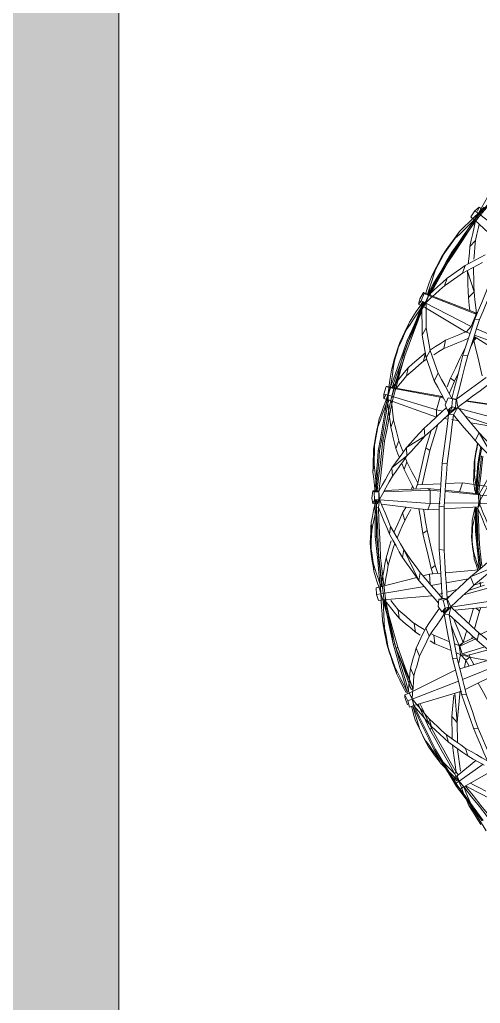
# Model space of a CAD drawing. Header units: inches. Extents: x -1427 to 2274, y -2183 to 260.
# Drawn here: x 152.44 to 160.36, y -1829.61 to -1812.71 of the extents above; entities that cross this region are included whole.
import ezdxf

# ---------------------------------------------------------------- set-up
doc = ezdxf.new("R2010")
doc.units = ezdxf.units.IN
doc.header["$MEASUREMENT"] = 0
for name, color, linetype, lineweight in [('A-CLNG', 13, 'Continuous', 9), ('A-CLNG-PATT', 13, 'Continuous', 9), ('E-LITE-EQPM', 33, 'Continuous', 9), ('G-IMPT', 8, 'Continuous', 9)]:
    doc.layers.add(name, color=color, linetype=linetype, lineweight=lineweight)

# ---------------------------------------------------------------- blocks, each defined once
blk = doc.blocks.new('Raimond Sphere Small - Moooi_Raimond_43-V5-Reflected Ceiling Plan')
at = {"layer": 'G-IMPT'}
for p, q in [((-6.617, 5.122), (-6.707, 5.019)), ((-6.939, 4.644), (-6.859, 4.742)), ((-6.859, 4.742), (-6.797, 4.701)), ((-6.973, 4.554), (-6.939, 4.644)), ((-6.973, 4.554), (-6.914, 4.597)), ((-6.952, 4.471), (-6.887, 4.598)), ((-6.875, 4.601), (-6.939, 4.644)), ((-6.917, 4.695), (-6.899, 4.688)), ((-6.875, 4.601), (-6.909, 4.511)), ((-6.796, 4.703), (-6.887, 4.598)), ((-6.875, 4.601), (-6.795, 4.7)), ((-6.463, 4.314), (-6.875, 4.601)), ((-6.795, 4.7), (-6.357, 4.457)), ((-6.914, 4.515), (-6.973, 4.554)), ((-6.952, 4.471), (-6.927, 4.449)), ((-6.927, 4.449), (-6.884, 4.498)), ((-6.586, 4.25), (-6.909, 4.511)), ((-7.255, 4.176), (-7.19, 4.301)), ((-7.301, 4.066), (-7.281, 4.06)), ((-6.764, 4.041), (-6.726, 4.17)), ((-7.468, 3.886), (-7.402, 4.013)), ((-7.096, 3.804), (-7.058, 3.934)), ((-7.468, 3.886), (-7.558, 3.696)), ((-7.622, 3.569), (-7.558, 3.696)), ((-7.351, 3.662), (-7.388, 3.535)), ((-7.377, 3.717), (-7.352, 3.695)), ((-6.999, 3.49), (-6.907, 3.595)), ((-6.946, 3.091), (-6.907, 3.595)), ((-6.63, 3.692), (-6.546, 3.699)), ((-7.81, 3.161), (-7.76, 3.291)), ((-7.806, 3.121), (-7.753, 3.225)), ((-7.725, 3.33), (-7.753, 3.225)), ((-7.753, 3.225), (-7.681, 3.196)), ((-7.725, 3.33), (-7.652, 3.301)), ((-7.646, 3.317), (-7.681, 3.196)), ((-7.652, 3.301), (-7.681, 3.196)), ((-7.652, 3.301), (-6.83, 3.056)), ((-7.81, 3.161), (-7.806, 3.121)), ((-7.734, 3.092), (-7.806, 3.121)), ((-7.772, 3.056), (-7.759, 3.102)), ((-7.745, 3.055), (-7.772, 3.056)), ((-7.745, 3.055), (-7.683, 3.187)), ((-7.734, 3.092), (-7.681, 3.196)), ((-6.943, 2.697), (-7.734, 3.092)), ((-7.681, 3.196), (-6.888, 2.886)), ((-6.854, 3.057), (-6.862, 3.105)), ((-6.831, 3.11), (-6.746, 3.118)), ((-7.67, 3.009), (-7.954, 2.323)), ((-7.67, 3.009), (-7.696, 3.03)), ((-6.022, 2.655), (-6.769, 3.031)), ((-7.981, 2.639), (-7.944, 2.767)), ((-7.712, 2.662), (-7.652, 2.796)), ((-6.102, 2.57), (-6.814, 2.856)), ((-6.877, 2.571), (-6.851, 2.427)), ((-6.217, 2.48), (-6.865, 2.674)), ((-6.759, 2.526), (-6.78, 2.649)), ((-6.704, 2.626), (-6.759, 2.526)), ((-6.688, 2.475), (-6.619, 2.6)), ((-8.116, 2.251), (-8.078, 2.38)), ((-7.614, 2.318), (-7.553, 2.455)), ((-6.989, 2.49), (-6.906, 2.497)), ((-6.851, 2.427), (-6.925, 2.396)), ((-6.875, 2.275), (-6.851, 2.427)), ((-6.821, 2.416), (-6.864, 2.284)), ((-6.851, 2.427), (-6.759, 2.526)), ((-6.851, 2.427), (-6.688, 2.475)), ((-6.739, 2.442), (-6.821, 2.416)), ((-6.821, 2.416), (-6.435, 2.295)), ((-6.688, 2.475), (-6.759, 2.526)), ((-6.375, 2.346), (-6.739, 2.442)), ((-6.694, 2.43), (-6.688, 2.475)), ((-8.133, 1.514), (-8.009, 2.244)), ((-7.981, 2.248), (-8.009, 2.244)), ((-7.929, 2.303), (-7.954, 2.323)), ((-7.29, 2.245), (-7.374, 2.195)), ((-7.311, 2.098), (-7.29, 2.245)), ((-6.953, 2.244), (-6.875, 2.275)), ((-6.875, 2.275), (-6.804, 2.224)), ((-6.864, 2.284), (-6.808, 2.229)), ((-6.864, 2.284), (-6.577, 2.151)), ((-6.808, 2.229), (-6.618, 2.135)), ((-7.645, 1.894), (-7.626, 2.043)), ((-7.542, 2.093), (-7.626, 2.043)), ((-7.449, 1.975), (-7.39, 2.111)), ((-7.36, 2.068), (-7.311, 2.098)), ((-6.646, 2.11), (-6.659, 2.156)), ((-6.534, 2.055), (-6.565, 2.184)), ((-6.522, 2.088), (-6.131, 1.895)), ((-8.192, 1.847), (-8.155, 1.975)), ((-7.922, 1.659), (-7.904, 1.805)), ((-7.17, 1.695), (-7.236, 1.601)), ((-7.104, 1.681), (-7.17, 1.695)), ((-7.17, 1.695), (-7.117, 1.63)), ((-7.155, 1.676), (-7.13, 1.736)), ((-7.14, 1.657), (-7.13, 1.736)), ((-7.13, 1.736), (-7.045, 1.744)), ((-7.02, 1.612), (-7.13, 1.736)), ((-7.11, 1.629), (-7.13, 1.736)), ((-7.018, 1.61), (-7.045, 1.744)), ((-7.236, 1.601), (-7.224, 1.477)), ((-7.117, 1.63), (-7.151, 1.496)), ((-7.051, 1.617), (-7.117, 1.63)), ((-7.104, 1.681), (-7.051, 1.617)), ((-7.051, 1.617), (-7.084, 1.482)), ((-7.018, 1.61), (-7.08, 1.469)), ((-7.018, 1.612), (-6.26, 1.497)), ((-6.349, 1.606), (-6.956, 1.667)), ((-6.58, 1.629), (-6.522, 1.685)), ((-6.5, 1.621), (-6.522, 1.685)), ((-8.301, 1.281), (-8.294, 1.397)), ((-8.261, 1.501), (-8.294, 1.397)), ((-8.294, 1.397), (-8.217, 1.384)), ((-8.261, 1.501), (-8.185, 1.488)), ((-8.232, 1.23), (-8.22, 1.376)), ((-8.224, 1.267), (-8.217, 1.384)), ((-8.218, 1.384), (-8.182, 1.506)), ((-8.185, 1.488), (-8.217, 1.384)), ((-8.217, 1.384), (-7.472, 1.26)), ((-8.185, 1.488), (-7.338, 1.42)), ((-8.182, 1.506), (-8.155, 1.492)), ((-8.163, 1.508), (-8.133, 1.514)), ((-7.151, 1.496), (-7.224, 1.477)), ((-7.224, 1.477), (-7.158, 1.464)), ((-7.152, 1.375), (-7.223, 1.394)), ((-7.08, 1.469), (-7.164, 1.462)), ((-7.084, 1.482), (-7.158, 1.464)), ((-7.151, 1.496), (-7.084, 1.482)), ((-6.911, 1.311), (-7.087, 1.358)), ((-7.082, 1.44), (-7.032, 1.425)), ((-6.798, 1.403), (-6.316, 1.27)), ((-8.224, 1.267), (-8.301, 1.281)), ((-8.232, 1.23), (-8.21, 1.216)), ((-7.601, 1.104), (-8.224, 1.267)), ((-8.21, 1.216), (-8.213, 1.267)), ((-8.21, 1.216), (-8.205, 1.267)), ((-8.21, 1.216), (-8.2, 1.267)), ((-8.21, 1.216), (-8.195, 1.267)), ((-7.37, 1.222), (-7.381, 1.046)), ((-7.174, 1.208), (-7.354, 1.24)), ((-6.714, 1.127), (-7.097, 1.195)), ((-6.716, 1.326), (-6.439, 1.239)), ((-6.622, 1.238), (-6.681, 1.096)), ((-6.463, 1.192), (-6.628, 1.236)), ((-6.508, 1.261), (-6.512, 1.185)), ((-7.827, 0.626), (-7.564, 1.156)), ((-7.543, 1.021), (-7.564, 1.156)), ((-7.381, 1.046), (-7.496, 1.076)), ((-7.188, 1.03), (-7.381, 1.046)), ((-7.326, 1.041), (-7.356, 0.949)), ((-7.285, 0.898), (-7.241, 1.034)), ((-6.535, 0.974), (-7.108, 1.023)), ((-6.22, 0.904), (-6.681, 1.096)), ((-8.353, 0.855), (-8.391, 0.652)), ((-8.353, 0.855), (-8.342, 0.997)), ((-8.129, 0.764), (-8.092, 0.891)), ((-7.285, 0.898), (-7.356, 0.949)), ((-8.254, 0.758), (-8.225, 0.764)), ((-7.827, 0.626), (-7.847, 0.763)), ((-6.623, 0.678), (-6.653, 0.517)), ((-6.623, 0.678), (-6.614, 0.791)), ((-8.401, 0.508), (-8.391, 0.652)), ((-7.132, 0.633), (-7.215, 0.626)), ((-6.661, 0.404), (-6.653, 0.517)), ((-6.545, 0.602), (-6.521, 0.607)), ((-8.316, 0.399), (-8.293, 0.392)), ((-8.051, 0.226), (-8.071, 0.361)), ((-7.426, 0.298), (-7.497, 0.35)), ((-8.387, 0.158), (-8.377, 0.298)), ((-6.65, 0.126), (-6.642, 0.237)), ((-6.594, 0.317), (-6.576, 0.311)), ((-7.847, -0.004), (-7.809, 0.125)), ((-8.355, -0.164), (-8.372, -0.259)), ((-8.278, -0.162), (-8.355, -0.164)), ((-8.355, -0.164), (-8.331, -0.231)), ((-8.3, -0.23), (-8.292, -0.105)), ((-8.292, -0.105), (-8.262, -0.099)), ((-8.29, -0.23), (-8.278, -0.162)), ((-8.278, -0.162), (-8.254, -0.229)), ((-8.242, -0.236), (-8.262, -0.099)), ((-8.245, -0.228), (-7.371, -0.169)), ((-7.412, -0.056), (-8.208, -0.153)), ((-7.847, -0.004), (-7.793, -0.099)), ((-7.216, -0.068), (-7.412, -0.056)), ((-7.412, -0.056), (-7.371, -0.169)), ((-7.371, -0.169), (-7.373, -0.398)), ((-7.2, -0.171), (-7.371, -0.169)), ((-7.132, -0.111), (-7.216, -0.118)), ((-6.538, -0.11), (-7.14, -0.073)), ((-6.574, -0.083), (-6.551, -0.078)), ((-6.536, -0.177), (-6.551, -0.078)), ((-6.513, -0.177), (-6.538, -0.11)), ((-6.018, -0.184), (-6.52, -0.16)), ((-8.372, -0.259), (-8.357, -0.384)), ((-8.331, -0.231), (-8.332, -0.367)), ((-8.254, -0.229), (-8.331, -0.231)), ((-8.254, -0.229), (-8.255, -0.365)), ((-8.242, -0.236), (-8.252, -0.379)), ((-6.513, -0.177), (-7.127, -0.171)), ((-6.514, -0.314), (-7.114, -0.373)), ((-6.54, -0.331), (-7.112, -0.394)), ((-6.535, -0.186), (-6.543, -0.3)), ((-6.514, -0.314), (-6.54, -0.331)), ((-6.514, -0.314), (-6.513, -0.177)), ((-6.053, -0.291), (-6.514, -0.311)), ((-8.332, -0.367), (-8.357, -0.384)), ((-8.357, -0.384), (-8.28, -0.382)), ((-8.332, -0.367), (-8.255, -0.365)), ((-8.252, -0.379), (-8.282, -0.385)), ((-8.255, -0.365), (-8.28, -0.382)), ((-8.169, -0.368), (-7.373, -0.398)), ((-8.158, -0.388), (-7.415, -0.427)), ((-7.674, -0.467), (-7.692, -0.413)), ((-7.621, -0.416), (-7.585, -0.518)), ((-7.596, -0.489), (-7.619, -0.416)), ((-7.185, -0.507), (-7.596, -0.489)), ((-7.373, -0.398), (-7.415, -0.427)), ((-7.196, -0.403), (-7.415, -0.427)), ((-7.197, -0.381), (-7.373, -0.398)), ((-6.867, -0.367), (-6.815, -0.524)), ((-6.014, -0.408), (-6.815, -0.524)), ((-8.021, -0.638), (-8.031, -0.779)), ((-6.815, -0.524), (-7.104, -0.511)), ((-6.61, -0.666), (-6.625, -0.559)), ((-8.336, -0.841), (-8.356, -0.706)), ((-7.771, -0.983), (-8.031, -0.779)), ((-7.82, -0.753), (-7.856, -0.843)), ((-7.773, -0.884), (-7.82, -0.753)), ((-7.797, -0.946), (-7.773, -0.884)), ((-7.781, -1.126), (-7.771, -0.983)), ((-7.08, -0.854), (-7.164, -0.861)), ((-6.6, -0.98), (-6.616, -0.871)), ((-6.555, -1.201), (-6.616, -0.871)), ((-6.534, -0.851), (-6.552, -0.85)), ((-6.531, -1.381), (-6.223, -0.85)), ((-8.324, -1.237), (-8.344, -1.099)), ((-8.249, -1.62), (-8.344, -1.099)), ((-8.241, -1.074), (-8.263, -1.073)), ((-7.913, -1.243), (-7.961, -1.112)), ((-7.781, -1.126), (-7.462, -1.322)), ((-7.445, -1.123), (-7.377, -1.075)), ((-8.154, -1.239), (-8.183, -1.245)), ((-7.473, -1.462), (-7.462, -1.322)), ((-6.531, -1.381), (-6.599, -1.247)), ((-8.249, -1.62), (-8.269, -1.484)), ((-8.003, -1.604), (-8.049, -1.475)), ((-6.292, -1.498), (-6.768, -1.665)), ((-6.399, -1.508), (-6.675, -1.553)), ((-7.265, -1.651), (-8.092, -1.95)), ((-7.265, -1.651), (-7.265, -1.776)), ((-7.065, -1.618), (-7.128, -1.628)), ((-6.97, -1.688), (-7.055, -1.695)), ((-6.878, -1.587), (-6.998, -1.607)), ((-6.97, -1.688), (-6.899, -1.82)), ((-6.897, -1.804), (-6.165, -1.607)), ((-8.092, -2.025), (-7.265, -1.776)), ((-7.159, -1.752), (-7.265, -1.776)), ((-7.265, -1.776), (-7.199, -1.994)), ((-7.076, -1.765), (-7.113, -1.859)), ((-7.113, -1.859), (-7.061, -1.981)), ((-7.01, -1.749), (-7.076, -1.765)), ((-7.076, -1.765), (-7.001, -1.829)), ((-7.063, -1.776), (-7.055, -1.695)), ((-6.914, -1.808), (-7.055, -1.695)), ((-6.987, -1.826), (-7.055, -1.695)), ((-7.034, -1.8), (-7.055, -1.695)), ((-7.01, -1.749), (-6.935, -1.814)), ((-6.935, -1.814), (-7.001, -1.829)), ((-7.001, -1.829), (-6.991, -1.963)), ((-6.935, -1.814), (-6.926, -1.948)), ((-6.899, -1.82), (-6.917, -1.961)), ((-6.759, -1.923), (-6.149, -1.833)), ((-8.092, -1.95), (-8.167, -1.97)), ((-8.167, -1.97), (-8.136, -2.036)), ((-8.167, -1.97), (-8.167, -2.044)), ((-8.092, -2.025), (-8.167, -2.044)), ((-8.099, -1.891), (-8.12, -1.896)), ((-8.099, -2.036), (-8.12, -1.896)), ((-8.099, -1.891), (-8.099, -2.026)), ((-8.089, -1.949), (-8.099, -1.891)), ((-8.083, -1.947), (-8.099, -1.891)), ((-8.079, -1.946), (-8.099, -1.891)), ((-8.092, -1.95), (-8.092, -2.025)), ((-8.092, -2.025), (-8.053, -2.154)), ((-8.053, -2.154), (-7.199, -1.994)), ((-8.01, -1.982), (-8.039, -1.988)), ((-7.806, -2.706), (-8.039, -1.988)), ((-8.029, -2.16), (-7.159, -2.004)), ((-7.143, -1.975), (-7.199, -1.994)), ((-7.199, -1.994), (-7.159, -2.004)), ((-6.991, -1.963), (-7.061, -1.981)), ((-6.917, -1.961), (-7.001, -1.968)), ((-6.991, -1.963), (-6.926, -1.948)), ((-6.748, -1.931), (-6.266, -1.863)), ((-8.167, -2.044), (-8.128, -2.174)), ((-8.128, -2.174), (-8.053, -2.154)), ((-8.128, -2.174), (-8.104, -2.179)), ((-8.104, -2.179), (-8.029, -2.16)), ((-8.099, -2.036), (-8.051, -2.168)), ((-8.053, -2.154), (-8.029, -2.16)), ((-8.051, -2.168), (-8.025, -2.162)), ((-7.081, -2.169), (-7.021, -2.319)), ((-7.751, -2.5), (-7.779, -2.36)), ((-7.233, -2.403), (-7.301, -2.275)), ((-6.955, -2.271), (-7.021, -2.319)), ((-6.887, -2.414), (-6.955, -2.271)), ((-8.039, -2.459), (-7.992, -2.59)), ((-7.455, -2.755), (-7.485, -2.612)), ((-7.432, -2.646), (-7.485, -2.612)), ((-7.37, -2.797), (-7.44, -2.668)), ((-5.975, -2.629), (-6.618, -3.036)), ((-7.889, -2.948), (-7.936, -2.816)), ((-7.806, -2.706), (-7.834, -2.713)), ((-7.106, -2.97), (-7.136, -2.829)), ((-6.726, -2.71), (-6.809, -2.717)), ((-6.621, -2.968), (-6.684, -2.837)), ((-5.925, -2.809), (-6.61, -3.06)), ((-5.877, -2.866), (-6.576, -3.167)), ((-7.766, -2.968), (-7.742, -2.956)), ((-7.499, -3.556), (-7.742, -2.956)), ((-6.607, -3.029), (-6.621, -2.968)), ((-6.592, -3.02), (-6.621, -2.968)), ((-6.576, -3.01), (-6.621, -2.968)), ((-7.729, -3.284), (-7.776, -3.153)), ((-7.441, -3.183), (-7.511, -3.058)), ((-6.751, -3.112), (-7.468, -3.537)), ((-7.456, -3.616), (-6.669, -3.208)), ((-6.687, -3.089), (-6.751, -3.112)), ((-6.751, -3.112), (-6.669, -3.208)), ((-6.669, -3.208), (-6.579, -3.417)), ((-6.523, -3.325), (-6.607, -3.332)), ((-7.54, -3.51), (-7.513, -3.497)), ((-7.54, -3.51), (-7.45, -3.613)), ((-7.472, -3.623), (-7.54, -3.51)), ((-7.483, -3.628), (-7.54, -3.51)), ((-7.495, -3.634), (-7.54, -3.51)), ((-7.443, -3.62), (-7.513, -3.497)), ((-7.418, -3.76), (-6.605, -3.45)), ((-7.403, -3.74), (-6.579, -3.417)), ((-6.579, -3.417), (-6.605, -3.45)), ((-7.505, -3.559), (-7.575, -3.592)), ((-7.575, -3.592), (-7.551, -3.681)), ((-7.575, -3.592), (-7.527, -3.649)), ((-7.551, -3.681), (-7.489, -3.793)), ((-7.456, -3.616), (-7.527, -3.649)), ((-7.527, -3.649), (-7.473, -3.773)), ((-7.486, -3.63), (-7.505, -3.559)), ((-7.505, -3.559), (-7.456, -3.616)), ((-7.472, -3.623), (-7.492, -3.574)), ((-7.456, -3.616), (-7.403, -3.74)), ((-7.443, -3.62), (-7.396, -3.752)), ((-6.716, -3.704), (-6.618, -3.804)), ((-7.489, -3.793), (-7.418, -3.76)), ((-7.473, -3.773), (-7.489, -3.793)), ((-7.473, -3.773), (-7.403, -3.74)), ((-6.729, -4.157), (-6.618, -3.804)), ((-7.127, -3.906), (-7.081, -4.036)), ((-7.279, -4.178), (-7.352, -4.062)), ((-7.1, -4.525), (-7.352, -4.062)), ((-6.772, -4.254), (-6.819, -4.122)), ((-7.093, -4.318), (-7.069, -4.305)), ((-7.1, -4.525), (-7.174, -4.407)), ((-6.98, -4.469), (-6.999, -4.485)), ((-6.867, -4.837), (-6.94, -4.722)), ((-6.592, -4.683), (-6.69, -4.581)), ((-6.613, -5.041), (-6.104, -4.567)), ((-6.005, -4.737), (-6.542, -5.146)), ((-6.674, -5.089), (-6.614, -5.042)), ((-6.542, -5.157), (-6.616, -5.04)), ((-6.542, -5.146), (-6.613, -5.041)), ((-6.555, -5.067), (-6.572, -5.086)), ((-6.603, -5.194), (-6.674, -5.089)), ((-6.542, -5.146), (-6.603, -5.194)), ((-6.531, -5.257), (-6.603, -5.194)), ((-6.531, -5.257), (-6.558, -5.19)), ((-6.542, -5.146), (-6.47, -5.209)), ((-6.542, -5.157), (-6.443, -5.26)), ((-6.474, -5.212), (-6.531, -5.257))]:
    blk.add_line(p, q, dxfattribs=at)
at = {"layer": 'G-IMPT', "flags": 128}
for points in [[(-6.617, 5.122), (-6.566, 5.205), (-6.515, 5.288), (-6.463, 5.371), (-6.412, 5.454)], [(-6.917, 4.695), (-6.807, 4.843), (-6.698, 4.991), (-6.588, 5.139), (-6.478, 5.287)], [(-6.461, 5.277), (-6.571, 5.13), (-6.68, 4.982), (-6.79, 4.835), (-6.899, 4.688)], [(-6.257, 5.38), (-6.391, 5.21), (-6.526, 5.041), (-6.661, 4.872), (-6.796, 4.703)], [(-6.768, 4.684), (-6.635, 4.85), (-6.5, 5.02), (-6.366, 5.189), (-6.231, 5.358)], [(-6.503, 5.348), (-6.554, 5.266), (-6.605, 5.183), (-6.656, 5.101), (-6.707, 5.019)], [(-6.796, 4.703), (-6.751, 4.808), (-6.707, 4.913), (-6.662, 5.017), (-6.617, 5.122)], [(-6.707, 5.019), (-6.752, 4.913), (-6.797, 4.808), (-6.842, 4.703), (-6.887, 4.598)], [(-6.353, 4.899), (-6.457, 4.844), (-6.561, 4.79), (-6.666, 4.736), (-6.766, 4.683)], [(-6.68, 4.636), (-6.626, 4.664), (-6.522, 4.719), (-6.417, 4.773)], [(-7.301, 4.066), (-7.205, 4.223), (-7.109, 4.38), (-7.013, 4.538), (-6.917, 4.695)], [(-6.899, 4.688), (-6.995, 4.531), (-7.09, 4.374), (-7.185, 4.217), (-7.281, 4.06)], [(-6.887, 4.598), (-6.963, 4.524), (-7.039, 4.45), (-7.114, 4.375), (-7.19, 4.301)], [(-6.952, 4.471), (-7.058, 4.282), (-7.165, 4.094), (-7.271, 3.905), (-7.377, 3.717)], [(-7.352, 3.695), (-7.245, 3.884), (-7.139, 4.072), (-7.033, 4.261), (-6.927, 4.449)], [(-7.255, 4.176), (-7.179, 4.25), (-7.103, 4.323), (-7.028, 4.397), (-6.952, 4.471)], [(-6.927, 4.449), (-6.943, 4.325), (-6.959, 4.201), (-6.975, 4.077), (-6.987, 3.985)], [(-6.901, 4.057), (-6.885, 4.181), (-6.868, 4.306), (-6.852, 4.43)], [(-7.19, 4.301), (-7.243, 4.229), (-7.296, 4.157), (-7.349, 4.085), (-7.402, 4.013)], [(-6.389, 4.255), (-6.483, 4.201), (-6.576, 4.148), (-6.67, 4.095), (-6.764, 4.041)], [(-6.726, 4.17), (-6.632, 4.224), (-6.538, 4.277), (-6.445, 4.331)], [(-6.63, 3.692), (-6.57, 3.833), (-6.51, 3.973), (-6.449, 4.114), (-6.389, 4.255)], [(-6.304, 4.262), (-6.365, 4.121), (-6.425, 3.981), (-6.485, 3.84), (-6.546, 3.699)], [(-7.668, 3.317), (-7.576, 3.504), (-7.484, 3.691), (-7.393, 3.878), (-7.301, 4.066)], [(-7.281, 4.06), (-7.372, 3.875), (-7.463, 3.689), (-7.554, 3.503), (-7.646, 3.317)], [(-7.468, 3.886), (-7.414, 3.959), (-7.361, 4.031), (-7.308, 4.104), (-7.255, 4.176)], [(-7.058, 3.934), (-6.975, 3.993), (-6.892, 4.052), (-6.809, 4.111), (-6.726, 4.17)], [(-7.402, 4.013), (-7.441, 3.934), (-7.48, 3.855), (-7.519, 3.775), (-7.558, 3.696)], [(-7.351, 3.662), (-7.278, 3.73), (-7.204, 3.798), (-7.131, 3.866), (-7.058, 3.934)], [(-6.764, 4.041), (-6.847, 3.982), (-6.93, 3.923), (-7.013, 3.864), (-7.096, 3.804)], [(-6.907, 3.595), (-6.906, 3.71), (-6.904, 3.826), (-6.903, 3.941)], [(-7.622, 3.569), (-7.583, 3.648), (-7.545, 3.728), (-7.506, 3.807), (-7.468, 3.886)], [(-7.096, 3.804), (-7.169, 3.737), (-7.242, 3.67), (-7.315, 3.602), (-7.388, 3.535)], [(-6.992, 3.886), (-6.993, 3.838), (-6.995, 3.722), (-6.997, 3.606), (-6.999, 3.49)], [(-7.695, 3.318), (-7.678, 3.377), (-7.65, 3.473), (-7.622, 3.569)], [(-7.558, 3.696), (-7.585, 3.601), (-7.613, 3.506), (-7.641, 3.411), (-7.668, 3.317)], [(-7.646, 3.317), (-7.572, 3.403), (-7.498, 3.489), (-7.425, 3.576), (-7.351, 3.662)], [(-7.377, 3.717), (-7.457, 3.545), (-7.536, 3.373), (-7.58, 3.279)], [(-7.549, 3.27), (-7.511, 3.352), (-7.431, 3.524), (-7.352, 3.695)], [(-6.862, 3.105), (-6.873, 3.227), (-6.885, 3.35), (-6.896, 3.472), (-6.907, 3.595)], [(-6.831, 3.11), (-6.781, 3.256), (-6.73, 3.401), (-6.68, 3.546), (-6.63, 3.692)], [(-6.546, 3.699), (-6.596, 3.554), (-6.646, 3.409), (-6.696, 3.263), (-6.746, 3.118)], [(-7.388, 3.535), (-7.462, 3.448), (-7.536, 3.361), (-7.61, 3.274), (-7.683, 3.187)], [(-6.999, 3.49), (-6.987, 3.368), (-6.976, 3.246), (-6.964, 3.124)], [(-6.357, 3.262), (-6.457, 3.078), (-6.545, 2.918)], [(-8.009, 2.244), (-7.95, 2.447), (-7.891, 2.65), (-7.831, 2.853), (-7.772, 3.056)], [(-7.772, 3.056), (-7.824, 2.952), (-7.877, 2.847), (-7.929, 2.743), (-7.981, 2.639)], [(-7.745, 3.055), (-7.804, 2.853), (-7.863, 2.652), (-7.922, 2.45), (-7.981, 2.248)], [(-7.944, 2.767), (-7.891, 2.871), (-7.839, 2.976), (-7.787, 3.081)], [(-7.712, 2.662), (-7.72, 2.761), (-7.728, 2.859), (-7.737, 2.957), (-7.745, 3.055)], [(-7.683, 3.187), (-7.675, 3.09), (-7.667, 2.992), (-7.659, 2.894), (-7.652, 2.796)], [(-6.989, 2.49), (-6.95, 2.645), (-6.91, 2.8), (-6.87, 2.955), (-6.831, 3.11)], [(-6.746, 3.118), (-6.786, 2.963), (-6.826, 2.808), (-6.866, 2.652), (-6.906, 2.497)], [(-7.696, 3.03), (-7.76, 2.853), (-7.825, 2.676), (-7.89, 2.5), (-7.954, 2.323)], [(-7.929, 2.303), (-7.864, 2.479), (-7.8, 2.656), (-7.735, 2.832), (-7.67, 3.009)], [(-8.078, 2.38), (-8.045, 2.477), (-8.011, 2.574), (-7.977, 2.67), (-7.944, 2.767)], [(-7.652, 2.796), (-7.627, 2.71), (-7.602, 2.625), (-7.578, 2.54), (-7.553, 2.455)], [(-7.981, 2.639), (-8.015, 2.542), (-8.049, 2.445), (-8.083, 2.348), (-8.116, 2.251)], [(-7.614, 2.318), (-7.638, 2.404), (-7.663, 2.49), (-7.687, 2.576), (-7.712, 2.662)], [(-6.565, 2.184), (-6.448, 2.284), (-6.331, 2.384), (-6.214, 2.484), (-6.097, 2.584)], [(-8.155, 1.975), (-8.136, 2.077), (-8.117, 2.178), (-8.098, 2.279), (-8.078, 2.38)], [(-7.553, 2.455), (-7.513, 2.369), (-7.472, 2.283), (-7.431, 2.197), (-7.39, 2.111)], [(-7.13, 1.736), (-7.095, 1.924), (-7.06, 2.113), (-7.024, 2.301), (-6.989, 2.49)], [(-6.906, 2.497), (-6.941, 2.309), (-6.976, 2.12), (-7.011, 1.932), (-7.045, 1.744)], [(-6.412, 2.525), (-6.55, 2.5), (-6.688, 2.475)], [(-6.063, 2.455), (-6.181, 2.355), (-6.299, 2.255), (-6.416, 2.155), (-6.534, 2.055)], [(-8.116, 2.251), (-8.135, 2.15), (-8.154, 2.049), (-8.173, 1.948), (-8.192, 1.847)], [(-7.954, 2.323), (-8.011, 2.118), (-8.068, 1.914), (-8.125, 1.71), (-8.182, 1.506)], [(-8.163, 1.508), (-8.124, 1.692), (-8.086, 1.876), (-8.048, 2.06), (-8.009, 2.244)], [(-8.155, 1.492), (-8.099, 1.694), (-8.042, 1.897), (-7.986, 2.1), (-7.929, 2.303)], [(-7.981, 2.248), (-8.019, 2.065), (-8.057, 1.881), (-8.095, 1.698), (-8.133, 1.514)], [(-7.449, 1.975), (-7.49, 2.061), (-7.532, 2.147), (-7.573, 2.232), (-7.614, 2.318)], [(-7.311, 2.098), (-7.202, 2.142), (-7.093, 2.187), (-7.042, 2.208)], [(-7.013, 2.36), (-7.071, 2.336), (-7.18, 2.29), (-7.29, 2.245)], [(-6.875, 2.275), (-6.946, 2.097), (-7.011, 1.932)], [(-6.967, 1.815), (-6.947, 1.867), (-6.875, 2.046), (-6.804, 2.224)], [(-6.804, 2.224), (-6.758, 2.066), (-6.744, 2.02)], [(-7.626, 2.043), (-7.695, 1.983), (-7.765, 1.924), (-7.835, 1.864), (-7.904, 1.805)], [(-7.39, 2.111), (-7.325, 2.017), (-7.26, 1.923), (-7.195, 1.83), (-7.13, 1.736)], [(-7.045, 1.744), (-6.925, 1.854), (-6.805, 1.964), (-6.685, 2.074), (-6.565, 2.184)], [(-6.534, 2.055), (-6.655, 1.944), (-6.776, 1.833), (-6.897, 1.721), (-7.018, 1.61)], [(-8.182, 1.506), (-8.176, 1.623), (-8.169, 1.741), (-8.162, 1.858), (-8.155, 1.975)], [(-7.922, 1.659), (-7.853, 1.718), (-7.784, 1.776), (-7.714, 1.835), (-7.645, 1.894)], [(-7.643, 1.895), (-7.562, 1.945), (-7.478, 1.996)], [(-7.214, 1.633), (-7.253, 1.69), (-7.319, 1.785), (-7.384, 1.88), (-7.449, 1.975)], [(-6.707, 1.895), (-6.664, 1.751), (-6.63, 1.634)], [(-6.522, 1.685), (-6.568, 1.845), (-6.61, 1.986)], [(-8.192, 1.847), (-8.199, 1.73), (-8.206, 1.612), (-8.213, 1.494), (-8.22, 1.376)], [(-7.904, 1.805), (-7.967, 1.726), (-8.03, 1.648), (-8.093, 1.57), (-8.155, 1.492)], [(-8.047, 1.502), (-7.985, 1.581), (-7.922, 1.659)], [(-7.564, 1.156), (-7.47, 1.265), (-7.376, 1.375), (-7.282, 1.485), (-7.231, 1.545)], [(-7.018, 1.61), (-6.919, 1.517), (-6.82, 1.424), (-6.721, 1.331), (-6.622, 1.238)], [(-8.22, 1.376), (-8.251, 1.281), (-8.281, 1.186), (-8.312, 1.092), (-8.342, 0.997)], [(-8.254, 0.758), (-8.231, 0.946), (-8.208, 1.133), (-8.186, 1.321), (-8.163, 1.508)], [(-8.133, 1.514), (-8.156, 1.327), (-8.179, 1.139), (-8.202, 0.952), (-8.225, 0.764)], [(-7.164, 1.462), (-7.259, 1.351), (-7.354, 1.241), (-7.449, 1.131), (-7.543, 1.021)], [(-7.215, 0.626), (-7.202, 0.835), (-7.19, 1.044), (-7.177, 1.253), (-7.164, 1.462)], [(-7.08, 1.469), (-7.093, 1.26), (-7.106, 1.051), (-7.119, 0.842), (-7.132, 0.633)], [(-6.681, 1.096), (-6.781, 1.189), (-6.88, 1.283), (-6.98, 1.376), (-7.08, 1.469)], [(-8.353, 0.855), (-8.323, 0.949), (-8.292, 1.042), (-8.262, 1.136), (-8.232, 1.23)], [(-8.232, 1.23), (-8.253, 1.022), (-8.274, 0.815), (-8.295, 0.607), (-8.316, 0.399)], [(-8.293, 0.392), (-8.273, 0.598), (-8.252, 0.804), (-8.231, 1.01), (-8.21, 1.216)], [(-8.21, 1.216), (-8.19, 1.103), (-8.169, 0.99), (-8.149, 0.877), (-8.129, 0.764)], [(-8.092, 0.891), (-8.112, 1.005), (-8.132, 1.118), (-8.152, 1.232)], [(-6.622, 1.238), (-6.522, 1.154), (-6.421, 1.071), (-6.321, 0.987), (-6.22, 0.904)], [(-7.847, 0.763), (-7.776, 0.861), (-7.706, 0.959), (-7.635, 1.057), (-7.564, 1.156)], [(-7.543, 1.021), (-7.614, 0.922), (-7.685, 0.823), (-7.756, 0.725), (-7.827, 0.626)], [(-6.279, 0.76), (-6.38, 0.844), (-6.48, 0.928), (-6.581, 1.012), (-6.681, 1.096)], [(-8.401, 0.508), (-8.389, 0.595), (-8.377, 0.682), (-8.365, 0.768), (-8.353, 0.855)], [(-8.342, 0.997), (-8.354, 0.91), (-8.367, 0.824), (-8.379, 0.738), (-8.391, 0.652)], [(-7.981, 0.522), (-8.005, 0.601), (-8.034, 0.698), (-8.063, 0.794), (-8.092, 0.891)], [(-7.356, 0.949), (-7.391, 0.8), (-7.426, 0.65), (-7.462, 0.5), (-7.497, 0.35)], [(-7.426, 0.298), (-7.391, 0.448), (-7.355, 0.598), (-7.32, 0.748), (-7.285, 0.898)], [(-6.623, 0.678), (-6.599, 0.753), (-6.575, 0.827), (-6.551, 0.901), (-6.529, 0.969)], [(-6.551, 0.988), (-6.566, 0.941), (-6.59, 0.866), (-6.614, 0.791)], [(-6.528, 0.968), (-6.544, 0.811), (-6.56, 0.646), (-6.577, 0.482), (-6.594, 0.317)], [(-6.576, 0.311), (-6.559, 0.475), (-6.543, 0.638), (-6.526, 0.801), (-6.51, 0.954)], [(-6.545, 0.602), (-6.526, 0.75), (-6.508, 0.899), (-6.502, 0.947)], [(-6.485, 0.904), (-6.503, 0.755), (-6.521, 0.607)], [(-8.292, -0.105), (-8.282, 0.111), (-8.273, 0.327), (-8.264, 0.543), (-8.254, 0.758)], [(-8.225, 0.764), (-8.234, 0.549), (-8.243, 0.333), (-8.253, 0.117), (-8.262, -0.099)], [(-8.129, 0.764), (-8.1, 0.667), (-8.071, 0.569), (-8.043, 0.472)], [(-8.071, 0.361), (-8.015, 0.461), (-7.959, 0.562), (-7.903, 0.662), (-7.847, 0.763)], [(-6.661, 0.404), (-6.652, 0.472), (-6.642, 0.541), (-6.632, 0.61), (-6.623, 0.678)], [(-6.614, 0.791), (-6.624, 0.722), (-6.634, 0.654), (-6.643, 0.585), (-6.653, 0.517)], [(-8.387, 0.158), (-8.39, 0.245), (-8.394, 0.333), (-8.398, 0.421), (-8.401, 0.508)], [(-8.391, 0.652), (-8.388, 0.563), (-8.384, 0.475), (-8.38, 0.387), (-8.377, 0.298)], [(-7.827, 0.626), (-7.883, 0.526), (-7.939, 0.426), (-7.995, 0.326), (-8.051, 0.226)], [(-7.216, -0.118), (-7.216, 0.068), (-7.215, 0.254), (-7.215, 0.44), (-7.215, 0.626)], [(-7.132, 0.633), (-7.132, 0.447), (-7.132, 0.261), (-7.132, 0.075), (-7.132, -0.111)], [(-6.653, 0.517), (-6.65, 0.447), (-6.648, 0.377), (-6.645, 0.307), (-6.642, 0.237)], [(-6.574, -0.083), (-6.567, 0.088), (-6.559, 0.26), (-6.552, 0.431), (-6.545, 0.602)], [(-6.521, 0.607), (-6.529, 0.435), (-6.536, 0.264), (-6.543, 0.093), (-6.551, -0.078)], [(-8.316, 0.399), (-8.318, 0.215), (-8.32, 0.031), (-8.322, -0.153), (-8.322, -0.231)], [(-8.3, -0.23), (-8.299, -0.159), (-8.297, 0.025), (-8.295, 0.209), (-8.293, 0.392)], [(-8.262, -0.099), (-8.214, 0.016), (-8.166, 0.131), (-8.119, 0.246), (-8.071, 0.361)], [(-7.809, 0.125), (-7.851, 0.22), (-7.892, 0.315), (-7.934, 0.41), (-7.938, 0.418)], [(-7.497, 0.35), (-7.521, 0.198), (-7.546, 0.047), (-7.565, -0.075)], [(-6.65, 0.126), (-6.652, 0.195), (-6.655, 0.265), (-6.658, 0.334), (-6.661, 0.404)], [(-8.377, 0.298), (-8.356, 0.198), (-8.334, 0.097), (-8.313, -0.004), (-8.292, -0.105)], [(-8.051, 0.226), (-8.099, 0.11), (-8.147, -0.005), (-8.194, -0.12), (-8.242, -0.236)], [(-7.994, 0.33), (-7.972, 0.28), (-7.93, 0.185), (-7.889, 0.091), (-7.847, -0.004)], [(-7.485, -0.071), (-7.475, -0.005), (-7.45, 0.147), (-7.426, 0.298)], [(-6.642, 0.237), (-6.625, 0.157), (-6.608, 0.077), (-6.591, -0.003), (-6.574, -0.083)], [(-6.594, 0.317), (-6.595, 0.171), (-6.597, 0.025), (-6.598, -0.107)], [(-6.58, -0.108), (-6.579, 0.02), (-6.577, 0.166), (-6.576, 0.311)], [(-6.551, -0.078), (-6.513, 0.013), (-6.475, 0.104), (-6.437, 0.195), (-6.399, 0.287)], [(-6.384, 0.18), (-6.422, 0.088), (-6.459, -0.003), (-6.497, -0.095), (-6.535, -0.186)], [(-8.305, -0.23), (-8.323, -0.146), (-8.344, -0.045), (-8.365, 0.056), (-8.387, 0.158)], [(-7.702, -0.065), (-7.755, 0.03), (-7.809, 0.125)], [(-6.601, -0.106), (-6.616, -0.035), (-6.633, 0.045), (-6.65, 0.126)], [(-7.164, -0.861), (-7.177, -0.676), (-7.19, -0.49), (-7.203, -0.304), (-7.216, -0.118)], [(-7.132, -0.111), (-7.119, -0.297), (-7.106, -0.483), (-7.093, -0.668), (-7.08, -0.854)], [(-8.242, -0.236), (-8.187, -0.336), (-8.132, -0.437), (-8.076, -0.537), (-8.021, -0.638)], [(-6.57, -0.333), (-6.577, -0.395), (-6.588, -0.485), (-6.599, -0.576), (-6.61, -0.666)], [(-6.594, -0.335), (-6.588, -0.413), (-6.576, -0.559), (-6.564, -0.704), (-6.552, -0.85)], [(-6.534, -0.851), (-6.546, -0.706), (-6.558, -0.561), (-6.57, -0.416), (-6.576, -0.334)], [(-6.488, -0.986), (-6.508, -0.816), (-6.527, -0.645), (-6.547, -0.475), (-6.565, -0.319)], [(-6.368, -0.617), (-6.411, -0.538), (-6.455, -0.458), (-6.499, -0.379), (-6.543, -0.3)], [(-6.543, -0.3), (-6.523, -0.47), (-6.504, -0.641), (-6.484, -0.811), (-6.465, -0.981)], [(-6.535, -0.186), (-6.491, -0.266), (-6.447, -0.346), (-6.404, -0.426), (-6.36, -0.505)], [(-8.356, -0.706), (-8.342, -0.592), (-8.329, -0.477), (-8.316, -0.367)], [(-8.282, -0.385), (-8.295, -0.499), (-8.309, -0.613), (-8.323, -0.727), (-8.336, -0.841)], [(-8.321, -0.367), (-8.308, -0.521), (-8.293, -0.705), (-8.278, -0.889), (-8.263, -1.073)], [(-8.241, -1.074), (-8.256, -0.891), (-8.271, -0.708), (-8.286, -0.525), (-8.299, -0.366)], [(-8.183, -1.245), (-8.208, -1.03), (-8.232, -0.815), (-8.257, -0.6), (-8.282, -0.385)], [(-8.031, -0.779), (-8.086, -0.679), (-8.142, -0.579), (-8.197, -0.479), (-8.252, -0.379)], [(-8.252, -0.379), (-8.227, -0.594), (-8.203, -0.809), (-8.178, -1.024), (-8.154, -1.239)], [(-7.647, -0.415), (-7.679, -0.477), (-7.726, -0.569), (-7.773, -0.661), (-7.82, -0.753)], [(-7.377, -1.075), (-7.412, -0.924), (-7.447, -0.772), (-7.483, -0.621), (-7.512, -0.492)], [(-6.625, -0.559), (-6.614, -0.469), (-6.604, -0.378)], [(-8.021, -0.638), (-7.959, -0.724), (-7.896, -0.811), (-7.833, -0.897), (-7.771, -0.983)], [(-7.773, -0.884), (-7.726, -0.793), (-7.679, -0.701), (-7.632, -0.609), (-7.585, -0.518)], [(-7.585, -0.518), (-7.55, -0.669), (-7.515, -0.82), (-7.48, -0.972), (-7.445, -1.123)], [(-6.616, -0.871), (-6.618, -0.793), (-6.62, -0.715), (-6.623, -0.637), (-6.625, -0.559)], [(-6.61, -0.666), (-6.607, -0.745), (-6.605, -0.823), (-6.602, -0.901), (-6.6, -0.98)], [(-8.344, -1.099), (-8.347, -1.001), (-8.35, -0.903), (-8.353, -0.804), (-8.356, -0.706)], [(-8.336, -0.841), (-8.333, -0.94), (-8.33, -1.039), (-8.327, -1.138), (-8.324, -1.237)], [(-7.781, -1.126), (-7.844, -1.039), (-7.906, -0.952), (-7.969, -0.866), (-8.031, -0.779)], [(-7.899, -0.954), (-7.926, -1.022), (-7.961, -1.112)], [(-7.771, -0.983), (-7.694, -1.068), (-7.616, -1.152), (-7.539, -1.237), (-7.462, -1.322)], [(-7.055, -1.695), (-7.082, -1.487), (-7.109, -1.278), (-7.136, -1.07), (-7.164, -0.861)], [(-7.08, -0.854), (-7.053, -1.063), (-7.025, -1.271), (-6.998, -1.479), (-6.97, -1.688)], [(-6.556, -1.176), (-6.571, -1.1), (-6.586, -1.023), (-6.601, -0.947), (-6.616, -0.871)], [(-6.6, -0.98), (-6.585, -1.056), (-6.57, -1.132), (-6.556, -1.202)], [(-6.599, -1.247), (-6.505, -1.148), (-6.411, -1.049), (-6.317, -0.949), (-6.223, -0.85)], [(-6.552, -0.85), (-6.524, -1.013), (-6.501, -1.143)], [(-6.486, -1.127), (-6.506, -1.013), (-6.534, -0.851)], [(-6.154, -0.986), (-6.248, -1.085), (-6.343, -1.183), (-6.437, -1.282), (-6.531, -1.381)], [(-8.269, -1.484), (-8.288, -1.388), (-8.307, -1.292), (-8.325, -1.195), (-8.344, -1.099)], [(-8.263, -1.073), (-8.228, -1.278), (-8.192, -1.484), (-8.156, -1.69), (-8.12, -1.896)], [(-8.099, -1.891), (-8.134, -1.687), (-8.17, -1.482), (-8.205, -1.278), (-8.241, -1.074)], [(-7.961, -1.112), (-7.983, -1.203), (-8.005, -1.293), (-8.027, -1.384), (-8.049, -1.475)], [(-7.913, -1.243), (-7.878, -1.154), (-7.843, -1.064)], [(-7.473, -1.462), (-7.55, -1.378), (-7.627, -1.294), (-7.704, -1.21), (-7.781, -1.126)], [(-7.445, -1.123), (-7.399, -1.272), (-7.353, -1.421)], [(-7.24, -1.521), (-7.286, -1.373), (-7.332, -1.224), (-7.377, -1.075)], [(-8.324, -1.237), (-8.305, -1.332), (-8.286, -1.428), (-8.267, -1.524), (-8.249, -1.62)], [(-8.039, -1.988), (-8.075, -1.802), (-8.111, -1.616), (-8.147, -1.43), (-8.183, -1.245)], [(-8.154, -1.239), (-8.118, -1.424), (-8.082, -1.61), (-8.046, -1.796), (-8.01, -1.982)], [(-8.003, -1.604), (-7.98, -1.514), (-7.958, -1.424), (-7.936, -1.334), (-7.913, -1.243)], [(-7.462, -1.322), (-7.36, -1.415), (-7.258, -1.508), (-7.157, -1.602), (-7.055, -1.695)], [(-6.97, -1.688), (-6.878, -1.578), (-6.785, -1.468), (-6.692, -1.357), (-6.599, -1.247)], [(-8.12, -1.896), (-8.158, -1.793), (-8.195, -1.69), (-8.232, -1.587), (-8.269, -1.484)], [(-8.049, -1.475), (-8.062, -1.579), (-8.074, -1.683), (-8.086, -1.787), (-8.099, -1.891)], [(-7.095, -1.811), (-7.17, -1.742), (-7.271, -1.649), (-7.372, -1.555), (-7.473, -1.462)], [(-6.531, -1.381), (-6.623, -1.491), (-6.715, -1.601), (-6.807, -1.711), (-6.899, -1.82)], [(-8.249, -1.62), (-8.211, -1.724), (-8.174, -1.828), (-8.136, -1.932), (-8.099, -2.036)], [(-8.039, -1.918), (-8.027, -1.813), (-8.015, -1.708), (-8.003, -1.604)], [(-6.899, -1.82), (-6.77, -1.914), (-6.642, -2.009), (-6.514, -2.103), (-6.386, -2.197)], [(-7.834, -2.713), (-7.885, -2.532), (-7.936, -2.351), (-7.988, -2.169), (-8.039, -1.988)], [(-8.01, -1.982), (-7.959, -2.163), (-7.908, -2.344), (-7.857, -2.525), (-7.806, -2.706)], [(-7.301, -2.275), (-7.243, -2.165), (-7.185, -2.055), (-7.127, -1.945), (-7.099, -1.892)], [(-7.001, -1.968), (-7.059, -2.077), (-7.117, -2.186), (-7.175, -2.294), (-7.233, -2.403)], [(-6.809, -2.717), (-6.857, -2.53), (-6.905, -2.342), (-6.953, -2.155), (-7.001, -1.968)], [(-6.408, -2.332), (-6.535, -2.24), (-6.662, -2.147), (-6.79, -2.054), (-6.917, -1.961)], [(-6.917, -1.961), (-6.869, -2.148), (-6.821, -2.335), (-6.774, -2.522), (-6.726, -2.71)], [(-8.099, -2.036), (-8.084, -2.142), (-8.069, -2.248), (-8.054, -2.354), (-8.039, -2.459)], [(-8.051, -2.168), (-7.98, -2.368), (-7.909, -2.568), (-7.838, -2.768), (-7.766, -2.968)], [(-7.992, -2.59), (-8.007, -2.484), (-8.022, -2.379), (-8.037, -2.274), (-8.051, -2.168)], [(-8.025, -2.162), (-7.957, -2.246), (-7.888, -2.331), (-7.82, -2.415), (-7.751, -2.5)], [(-7.742, -2.956), (-7.813, -2.758), (-7.884, -2.559), (-7.954, -2.36), (-8.025, -2.162)], [(-7.779, -2.36), (-7.847, -2.276), (-7.915, -2.191), (-7.958, -2.139)], [(-6.955, -2.271), (-7.015, -2.121), (-7.044, -2.048)], [(-7.485, -2.612), (-7.559, -2.549), (-7.632, -2.486), (-7.706, -2.423), (-7.779, -2.36)], [(-7.44, -2.668), (-7.405, -2.57), (-7.37, -2.472), (-7.336, -2.374), (-7.301, -2.275)], [(-7.021, -2.319), (-6.938, -2.493), (-6.855, -2.667), (-6.772, -2.841)], [(-6.478, -2.358), (-6.514, -2.511), (-6.55, -2.663), (-6.585, -2.815), (-6.621, -2.968)], [(-8.039, -2.459), (-8.013, -2.548), (-7.988, -2.638), (-7.962, -2.727), (-7.936, -2.816)], [(-7.751, -2.5), (-7.677, -2.564), (-7.603, -2.628), (-7.529, -2.692), (-7.455, -2.755)], [(-7.233, -2.403), (-7.267, -2.502), (-7.301, -2.6), (-7.336, -2.698), (-7.37, -2.797)], [(-7.889, -2.948), (-7.915, -2.858), (-7.941, -2.769), (-7.966, -2.679), (-7.992, -2.59)], [(-7.511, -3.058), (-7.493, -2.961), (-7.475, -2.863), (-7.457, -2.766), (-7.44, -2.668)], [(-7.936, -2.816), (-7.896, -2.9), (-7.856, -2.985), (-7.816, -3.069), (-7.776, -3.153)], [(-7.54, -3.51), (-7.613, -3.311), (-7.687, -3.112), (-7.76, -2.913), (-7.834, -2.713)], [(-7.806, -2.706), (-7.733, -2.904), (-7.66, -3.102), (-7.586, -3.299), (-7.513, -3.497)], [(-7.37, -2.797), (-7.388, -2.893), (-7.406, -2.99), (-7.424, -3.086), (-7.441, -3.183)], [(-7.368, -2.809), (-7.28, -2.863), (-7.193, -2.917), (-7.106, -2.97)], [(-7.136, -2.829), (-7.223, -2.775), (-7.311, -2.721)], [(-6.714, -3.005), (-6.801, -2.969), (-6.912, -2.922), (-7.024, -2.875), (-7.136, -2.829)], [(-6.607, -3.332), (-6.658, -3.178), (-6.708, -3.024), (-6.758, -2.871), (-6.809, -2.717)], [(-6.726, -2.71), (-6.675, -2.863), (-6.624, -3.017), (-6.574, -3.171), (-6.523, -3.325)], [(-7.729, -3.284), (-7.769, -3.2), (-7.809, -3.116), (-7.849, -3.032), (-7.889, -2.948)], [(-7.766, -2.968), (-7.689, -3.14), (-7.613, -3.312), (-7.536, -3.484), (-7.473, -3.624)], [(-7.513, -3.467), (-7.588, -3.299), (-7.665, -3.128), (-7.742, -2.956)], [(-7.106, -2.97), (-6.993, -3.018), (-6.88, -3.066), (-6.767, -3.113)], [(-7.776, -3.153), (-7.717, -3.242), (-7.658, -3.332), (-7.599, -3.421), (-7.54, -3.51)], [(-7.513, -3.497), (-7.513, -3.387), (-7.512, -3.278), (-7.511, -3.168), (-7.511, -3.058)], [(-7.441, -3.183), (-7.442, -3.292), (-7.442, -3.401), (-7.443, -3.511), (-7.443, -3.62)], [(-7.497, -3.635), (-7.552, -3.552), (-7.611, -3.463), (-7.67, -3.373), (-7.729, -3.284)], [(-6.367, -3.906), (-6.427, -3.763), (-6.487, -3.619), (-6.547, -3.476), (-6.607, -3.332)], [(-6.523, -3.325), (-6.463, -3.468), (-6.403, -3.612), (-6.342, -3.756), (-6.282, -3.899)], [(-6.691, -3.483), (-6.701, -3.568), (-6.716, -3.704)], [(-6.618, -3.804), (-6.602, -3.668), (-6.586, -3.532), (-6.575, -3.433)], [(-7.443, -3.62), (-7.364, -3.692), (-7.285, -3.763), (-7.206, -3.835), (-7.127, -3.906)], [(-6.716, -3.704), (-6.72, -3.817), (-6.723, -3.93), (-6.726, -4.043), (-6.729, -4.157)], [(-7.352, -4.062), (-7.387, -3.957), (-7.422, -3.852), (-7.452, -3.763)], [(-7.418, -3.763), (-7.383, -3.867), (-7.349, -3.971), (-7.314, -4.075), (-7.279, -4.178)], [(-6.999, -4.485), (-7.104, -4.305), (-7.208, -4.124), (-7.313, -3.944), (-7.418, -3.763)], [(-7.41, -3.744), (-7.367, -3.822), (-7.276, -3.987), (-7.184, -4.153), (-7.093, -4.318)], [(-7.396, -3.752), (-7.292, -3.931), (-7.188, -4.111), (-7.084, -4.29), (-6.98, -4.469)], [(-7.081, -4.036), (-7.16, -3.965), (-7.238, -3.894), (-7.317, -3.823), (-7.396, -3.752)], [(-7.069, -4.305), (-7.16, -4.139), (-7.251, -3.974), (-7.343, -3.808), (-7.379, -3.744)], [(-6.629, -4.222), (-6.627, -4.146), (-6.624, -4.032), (-6.621, -3.918), (-6.618, -3.804)], [(-7.127, -3.906), (-7.05, -3.96), (-6.973, -4.014), (-6.896, -4.068), (-6.819, -4.122)], [(-6.772, -4.254), (-6.849, -4.199), (-6.926, -4.145), (-7.004, -4.09), (-7.081, -4.036)], [(-7.174, -4.407), (-7.219, -4.321), (-7.263, -4.234), (-7.307, -4.148), (-7.352, -4.062)], [(-7.279, -4.178), (-7.234, -4.265), (-7.19, -4.352), (-7.145, -4.438), (-7.1, -4.525)], [(-6.819, -4.122), (-6.733, -4.168), (-6.646, -4.213), (-6.56, -4.259), (-6.473, -4.304)], [(-7.093, -4.318), (-6.974, -4.499), (-6.854, -4.679), (-6.735, -4.859), (-6.616, -5.04)], [(-6.594, -5.023), (-6.711, -4.846), (-6.83, -4.665), (-6.949, -4.485), (-7.069, -4.305)], [(-6.426, -4.436), (-6.513, -4.39), (-6.599, -4.345), (-6.685, -4.299), (-6.772, -4.254)], [(-6.717, -4.282), (-6.709, -4.369), (-6.699, -4.475), (-6.69, -4.581)], [(-6.592, -4.683), (-6.602, -4.577), (-6.611, -4.471), (-6.621, -4.366)], [(-6.94, -4.722), (-6.998, -4.643), (-7.057, -4.564), (-7.116, -4.486), (-7.174, -4.407)], [(-7.1, -4.525), (-7.042, -4.603), (-6.983, -4.681), (-6.925, -4.759), (-6.867, -4.837)], [(-6.572, -5.086), (-6.679, -4.935), (-6.786, -4.785), (-6.892, -4.635), (-6.999, -4.485)], [(-6.98, -4.469), (-6.874, -4.618), (-6.768, -4.768), (-6.661, -4.917), (-6.555, -5.067)], [(-6.616, -5.04), (-6.697, -4.96), (-6.778, -4.881), (-6.859, -4.801), (-6.94, -4.722)], [(-6.69, -4.581), (-6.665, -4.692), (-6.641, -4.804), (-6.616, -4.915), (-6.593, -5.022)], [(-6.53, -4.964), (-6.543, -4.906), (-6.568, -4.795), (-6.592, -4.683)], [(-6.867, -4.837), (-6.786, -4.917), (-6.704, -4.997), (-6.623, -5.077), (-6.542, -5.157)], [(-6.555, -5.067), (-6.436, -5.206), (-6.316, -5.345), (-6.196, -5.484), (-6.077, -5.623)], [(-6.092, -5.644), (-6.212, -5.504), (-6.332, -5.365), (-6.452, -5.225), (-6.572, -5.086)], [(-6.542, -5.157), (-6.49, -5.247), (-6.438, -5.337), (-6.386, -5.427), (-6.334, -5.517)]]:
    blk.add_lwpolyline(points, dxfattribs=at)
blk = doc.blocks.new('Raimond Sphere Small - Raimond Sphere Small-2516814-Reflected Ceiling Plan')
at = {"extrusion": (0, 0, -1), "zscale": -1, "rotation": 180}
blk.add_blockref('Raimond Sphere Small - Moooi_Raimond_43-V5-Reflected Ceiling Plan', (0.028, -0.252), dxfattribs=at)

msp = doc.modelspace()

# ---------------------------------------------------------------- hatches: boundary and pattern name
at = {"layer": 'A-CLNG-PATT', "lineweight": 13}
h = msp.add_hatch(dxfattribs=at)
h.set_pattern_fill('FP_1', color=256, style=0, pattern_type=2)
h.set_pattern_definition([(0, (0, 0), (30.72, 7.68), [1.267, -21.773, 1.267, -21.773, -122.88]), (0, (0, 0), (30.72, 7.68), [-46.08, 1.267, -44.813, 1.267, -21.773, -53.76]), (0, (0, 0), (30.72, 7.68), [-115.2, 1.267, -14.093, 1.267, -37.133]), (120, (11.52, 3.84), (-22.011075, 22.7643), [1.267, -21.773, 1.267, -21.773, -122.88]), (120, (11.52, 3.84), (-22.011075, 22.7643), [-46.08, 1.267, -44.813, 1.267, -21.773, -53.76]), (120, (11.52, 3.84), (-22.011075, 22.7643), [-115.2, 1.267, -14.093, 1.267, -37.133]), (240, (15.36, 19.2), (-8.708925, -30.4443), [1.267, -21.773, 1.267, -21.773, -122.88]), (240, (15.36, 19.2), (-8.708925, -30.4443), [-46.08, 1.267, -44.813, 1.267, -21.773, -53.76]), (240, (15.36, 19.2), (-8.708925, -30.4443), [-115.2, 1.267, -14.093, 1.267, -37.133])])
h.paths.add_polyline_path([(-921.822, -1992.722), (-845.035, -1915.935), (217.145, -1915.935), (217.145, -1708.284), (127.142, -1708.284), (127.111, -1831.935), (126.896, -1837.13), (126.064, -1843.493), (124.83, -1849.224), (123.139, -1854.823), (121.004, -1860.256), (118.442, -1865.49), (115.418, -1870.565), (111.96, -1875.408), (108.114, -1879.949), (103.728, -1884.308), (99.365, -1888.003), (94.522, -1891.461), (89.41, -1894.507), (84.064, -1897.12), (78.52, -1899.283), (72.817, -1900.981), (66.993, -1902.203), (61.088, -1902.939), (55.142, -1903.185), (-674.206, -1903.143), (-679.147, -1902.939), (-685.052, -1902.203), (-690.876, -1900.981), (-696.58, -1899.283), (-702.123, -1897.12), (-707.469, -1894.507), (-712.581, -1891.461), (-717.424, -1888.003), (-721.965, -1884.157), (-726.173, -1879.949), (-730.019, -1875.408), (-733.477, -1870.565), (-736.523, -1865.453), (-739.137, -1860.107), (-741.3, -1854.563), (-742.998, -1848.86), (-744.219, -1843.035), (-744.955, -1837.13), (-745.201, -1831.185), (-745.201, -1651.147), (-745.451, -1645.095), (-746.201, -1639.085), (-747.444, -1633.157), (-749.172, -1627.353), (-751.373, -1621.71), (-754.216, -1615.962), (-757.134, -1611.066), (-760.986, -1605.744), (-764.567, -1601.515), (-768.85, -1597.232), (-773.472, -1593.318), (-778.824, -1589.546), (-783.661, -1586.67), (-789.045, -1584.038), (-794.688, -1581.837), (-800.492, -1580.108), (-806.42, -1578.866), (-812.43, -1578.116), (-818.482, -1577.866), (-1336.678, -1577.866), (-1317.714, -1596.831), (-1309.936, -1589.053), (-1301.283, -1589.053), (-1301.283, -1587.137), (-1277.283, -1587.137), (-1277.283, -1589.053), (-1276.436, -1589.053), (-1276.436, -1619.053), (-1295.492, -1619.053), (-1085.687, -1828.857), (-1085.687, -1808.857), (-1055.935, -1808.857), (-1055.935, -1833.154), (-1068.663, -1845.882), (-927.429, -1987.116)], flags=0)
h.paths.add_polyline_path([(-956.175, -1904.593), (-959.913, -1904.121), (-963.562, -1903.184), (-967.064, -1901.797), (-970.366, -1899.982), (-973.414, -1897.767), (-976.16, -1895.188), (-978.562, -1892.285), (-980.58, -1889.105), (-982.184, -1885.696), (-983.349, -1882.113), (-984.055, -1878.412), (-984.291, -1874.652), (-984.055, -1870.892), (-983.349, -1867.191), (-982.184, -1863.608), (-980.58, -1860.199), (-978.562, -1857.018), (-976.16, -1854.116), (-973.204, -1851.384), (-970.366, -1849.322), (-967.064, -1847.507), (-963.562, -1846.12), (-959.913, -1845.183), (-956.175, -1844.711), (-952.407, -1844.711), (-948.414, -1845.249), (-945.021, -1846.12), (-941.518, -1847.507), (-938.216, -1849.322), (-935.168, -1851.537), (-932.422, -1854.116), (-930.021, -1857.018), (-928.002, -1860.199), (-926.398, -1863.608), (-925.234, -1867.191), (-924.528, -1870.892), (-924.291, -1874.652), (-924.528, -1878.412), (-925.234, -1882.113), (-926.398, -1885.696), (-928.002, -1889.105), (-930.229, -1892.538), (-932.422, -1895.188), (-935.168, -1897.767), (-938.216, -1899.982), (-941.518, -1901.797), (-945.021, -1903.184), (-948.67, -1904.121), (-952.407, -1904.593)], flags=0)
h.paths.add_polyline_path([(-800.201, -1854.685), (-800.201, -1851.185), (-760.701, -1851.185), (-760.701, -1811.578), (-770.201, -1811.578), (-770.201, -1677.104), (-799.006, -1677.104), (-882.744, -1593.366), (-1082.943, -1593.366), (-1082.943, -1593.961), (-1058.943, -1593.961), (-1058.943, -1630.866), (-1083.304, -1630.866), (-1083.31, -1601.866), (-1181.304, -1601.866), (-1181.304, -1630.866), (-1184.804, -1630.866), (-1184.804, -1589.866), (-818.482, -1589.866), (-812.988, -1590.119), (-807.539, -1590.864), (-802.18, -1592.093), (-797.523, -1593.562), (-792.583, -1595.608), (-787.841, -1598.076), (-783.333, -1600.949), (-779.091, -1604.203), (-775.15, -1607.815), (-771.538, -1611.756), (-768.074, -1616.326), (-765.295, -1620.729), (-762.883, -1625.392), (-760.87, -1630.274), (-759.279, -1635.334), (-758.129, -1640.53), (-757.434, -1645.815), (-757.201, -1651.147), (-757.201, -1854.685), (-760.701, -1854.685)], flags=0)
h.paths.add_polyline_path([(166.144, -1841.734), (163.802, -1841.504), (161.551, -1840.821), (159.477, -1839.712), (157.658, -1838.22), (156.166, -1836.401), (155.057, -1834.327), (154.374, -1832.075), (154.144, -1829.734), (154.144, -1757.734), (154.374, -1755.393), (155.057, -1753.142), (156.166, -1751.068), (157.658, -1749.249), (159.477, -1747.757), (161.551, -1746.648), (163.802, -1745.965), (166.144, -1745.734), (178.144, -1745.734), (180.485, -1745.965), (182.736, -1746.648), (184.81, -1747.757), (186.629, -1749.249), (188.121, -1751.068), (189.23, -1753.142), (189.913, -1755.393), (190.144, -1757.734), (190.144, -1829.734), (189.913, -1832.075), (189.23, -1834.327), (188.121, -1836.401), (186.629, -1838.22), (184.81, -1839.712), (182.736, -1840.821), (180.485, -1841.504), (178.144, -1841.734), (177.667, -1841.734)], flags=0)
h.paths.add_polyline_path([(-860.132, -1828.89), (-863.548, -1828.646), (-866.894, -1827.918), (-870.102, -1826.721), (-873.108, -1825.08), (-875.849, -1823.028), (-878.27, -1820.607), (-880.322, -1817.865), (-881.964, -1814.86), (-883.16, -1811.651), (-883.888, -1808.305), (-884.132, -1804.89), (-883.888, -1801.474), (-883.097, -1797.96), (-881.964, -1794.92), (-880.322, -1791.915), (-878.27, -1789.173), (-875.849, -1786.752), (-873.108, -1784.7), (-870.102, -1783.059), (-866.894, -1781.862), (-863.548, -1781.134), (-860.132, -1780.89), (-856.717, -1781.134), (-853.371, -1781.862), (-850.162, -1783.059), (-847.157, -1784.7), (-844.416, -1786.752), (-841.994, -1789.173), (-839.942, -1791.915), (-838.301, -1794.92), (-837.105, -1798.128), (-836.377, -1801.474), (-836.132, -1804.89), (-836.377, -1808.305), (-837.105, -1811.651), (-838.301, -1814.86), (-839.942, -1817.865), (-841.994, -1820.607), (-844.416, -1823.028), (-847.157, -1825.08), (-850.162, -1826.721), (-853.371, -1827.918), (-856.717, -1828.646)], flags=0)
h.paths.add_polyline_path([(-1005.226, -1779.62), (-1008.641, -1779.376), (-1011.987, -1778.648), (-1015.196, -1777.451), (-1018.201, -1775.81), (-1020.942, -1773.758), (-1023.364, -1771.337), (-1025.416, -1768.595), (-1027.057, -1765.59), (-1028.254, -1762.382), (-1028.981, -1759.035), (-1029.226, -1755.62), (-1028.981, -1752.204), (-1028.254, -1748.858), (-1027.057, -1745.65), (-1025.416, -1742.645), (-1023.364, -1739.903), (-1020.942, -1737.482), (-1018.201, -1735.43), (-1015.196, -1733.789), (-1011.987, -1732.592), (-1008.641, -1731.864), (-1005.226, -1731.62), (-1001.81, -1731.864), (-998.464, -1732.592), (-995.256, -1733.789), (-992.25, -1735.43), (-989.508, -1737.483), (-987.088, -1739.903), (-985.036, -1742.645), (-983.395, -1745.65), (-982.198, -1748.858), (-981.47, -1752.204), (-981.226, -1755.62), (-981.47, -1759.035), (-982.198, -1762.382), (-983.395, -1765.59), (-985.036, -1768.595), (-987.088, -1771.337), (-989.509, -1773.758), (-992.25, -1775.81), (-995.256, -1777.451), (-998.464, -1778.648), (-1001.81, -1779.376)], flags=0)
h.paths.add_polyline_path([(-900.965, -1724.164), (-904.703, -1723.692), (-908.352, -1722.755), (-911.855, -1721.368), (-915.157, -1719.553), (-918.204, -1717.339), (-920.951, -1714.76), (-923.352, -1711.857), (-925.371, -1708.676), (-926.975, -1705.267), (-928.139, -1701.684), (-928.845, -1697.983), (-929.082, -1694.223), (-928.845, -1690.463), (-928.139, -1686.762), (-926.975, -1683.179), (-925.35, -1679.738), (-923.352, -1676.59), (-920.951, -1673.687), (-918.204, -1671.108), (-915.157, -1668.893), (-911.855, -1667.078), (-908.352, -1665.691), (-904.703, -1664.754), (-900.965, -1664.282), (-897.198, -1664.282), (-893.46, -1664.754), (-889.811, -1665.691), (-886.308, -1667.078), (-883.007, -1668.893), (-879.959, -1671.108), (-877.213, -1673.687), (-874.811, -1676.59), (-872.791, -1679.774), (-871.188, -1683.179), (-870.024, -1686.762), (-869.318, -1690.463), (-869.082, -1694.223), (-869.318, -1697.983), (-870.024, -1701.684), (-871.188, -1705.267), (-872.793, -1708.676), (-874.811, -1711.857), (-877.213, -1714.76), (-879.959, -1717.339), (-883.007, -1719.553), (-886.308, -1721.368), (-889.811, -1722.755), (-893.46, -1723.692), (-897.198, -1724.164)], flags=0)
h.paths.add_polyline_path([(-1113.801, -1716.587), (-1117.538, -1716.114), (-1121.187, -1715.177), (-1124.69, -1713.791), (-1127.992, -1711.976), (-1131.04, -1709.761), (-1133.786, -1707.182), (-1136.187, -1704.279), (-1138.206, -1701.098), (-1139.81, -1697.689), (-1140.974, -1694.106), (-1141.68, -1690.406), (-1141.917, -1686.646), (-1141.68, -1682.886), (-1140.974, -1679.185), (-1139.81, -1675.602), (-1138.206, -1672.193), (-1136.187, -1669.012), (-1133.786, -1666.109), (-1131.04, -1663.53), (-1127.992, -1661.316), (-1124.69, -1659.501), (-1121.187, -1658.114), (-1117.538, -1657.177), (-1113.801, -1656.705), (-1110.033, -1656.705), (-1106.226, -1657.195), (-1102.646, -1658.114), (-1099.143, -1659.501), (-1095.842, -1661.316), (-1092.794, -1663.53), (-1090.048, -1666.109), (-1087.646, -1669.012), (-1085.628, -1672.193), (-1084.024, -1675.602), (-1082.859, -1679.185), (-1082.153, -1682.886), (-1081.917, -1686.646), (-1082.153, -1690.406), (-1082.859, -1694.106), (-1084.024, -1697.689), (-1085.628, -1701.098), (-1087.646, -1704.279), (-1090.048, -1707.182), (-1092.794, -1709.761), (-1095.842, -1711.976), (-1099.143, -1713.791), (-1102.646, -1715.177), (-1106.295, -1716.114), (-1110.033, -1716.587)], flags=0)
h.paths.add_polyline_path([(217.145, -1704.784), (217.145, -1679.784), (130.642, -1679.784), (130.642, -1704.784), (212.643, -1704.784)], flags=0)
h.paths.add_polyline_path([(-1077.54, -1627.366), (-1062.443, -1627.366), (-1062.443, -1617.888), (-1079.804, -1617.888), (-1079.804, -1627.366), (-1077.871, -1627.366)], flags=0)

# ---------------------------------------------------------------- linework, layer by layer
at = {"layer": 'A-CLNG', "lineweight": 13}
msp.add_line((154.144, -1757.734), (154.144, -1829.734), dxfattribs=at)

# ---------------------------------------------------------------- block references
at = {"layer": 'E-LITE-EQPM', "lineweight": 20}
msp.add_blockref('Raimond Sphere Small - Raimond Sphere Small-2516814-Reflected Ceiling Plan', (166.895, -1820.935), dxfattribs=at)

doc.saveas('drawing.dxf')
